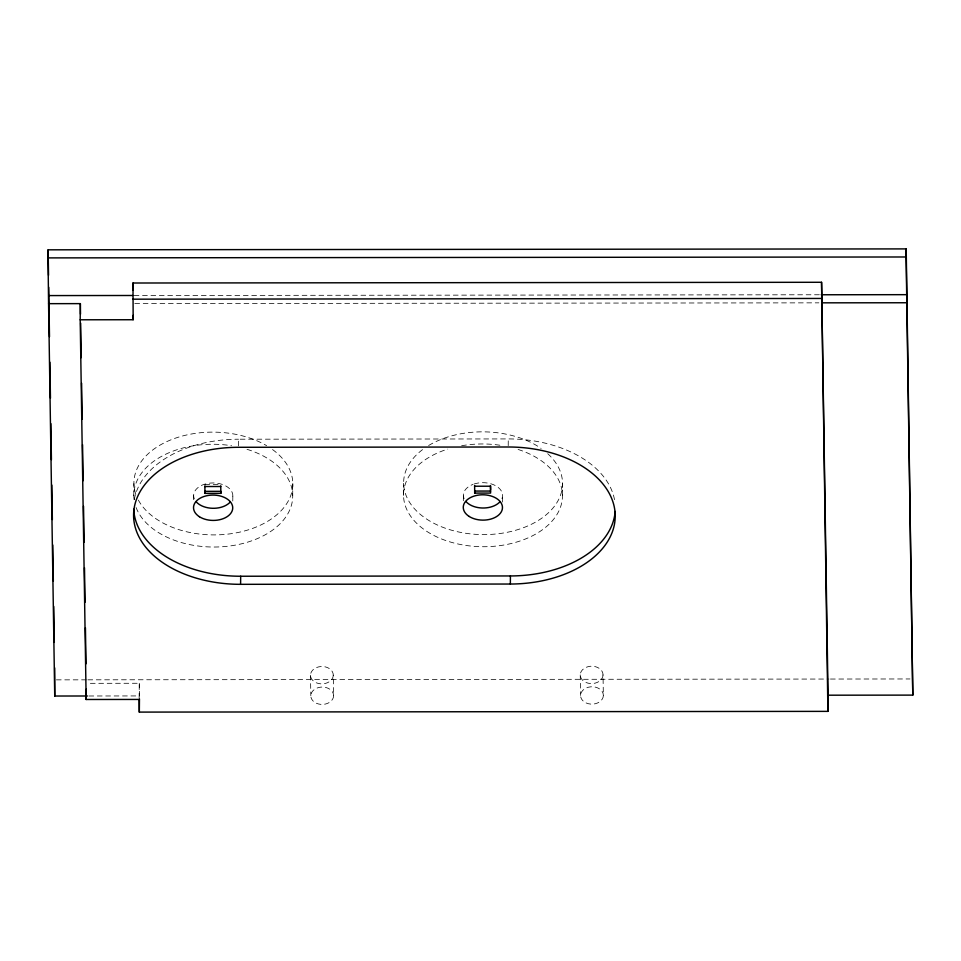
<?xml version="1.0" encoding="UTF-8"?>
<svg xmlns="http://www.w3.org/2000/svg" width="961" height="961" viewBox="0 0 961 961"><rect width="100%" height="100%" fill="white"/><g stroke="black" fill="none" stroke-linecap="round" stroke-linejoin="round"><path stroke-width="0.72" stroke-dasharray="4.8 3.6" d="M133.783 495.72L133.903 483.599M139.141 697.962L139.273 683.271L87.787 683.331M193.593 499.696L193.641 495.648M232.778 500.993L232.838 495.612M238.46 445.94L238.532 439.213L508.273 438.925A105.938 68.507 0.5 0 1 614.644 500.453M292.685 495.552L292.805 483.431M403.536 495.432L403.644 483.311M463.334 500.753L463.382 495.359M502.519 502.062L502.579 495.323M508.213 445.652L508.273 438.925M562.437 495.263L562.545 483.143M134.144 295.495L819.697 294.763M134.816 303.568L818.88 302.847M204.861 484.5L219.312 484.488M56.387 679.859L86.382 679.835M87.883 679.823L828.947 679.043M830.448 679.043L909.947 678.959M88.929 695.992L139.477 695.932L139.273 683.271M603.027 674.886A11.388 8.685 -0.9 0 1 585.874 682.43A11.388 8.685 -0.9 0 1 586.018 667.378A11.388 8.685 -0.9 0 1 603.027 674.886L603.352 695.44A11.388 8.685 -0.9 0 1 586.198 702.984A11.388 8.685 -0.9 0 1 586.342 687.932A11.388 8.685 -0.9 0 1 603.352 695.44M580.252 674.91L580.576 695.464M333.275 675.175A11.388 8.685 -0.9 0 1 316.121 682.718A11.388 8.685 -0.9 0 1 316.265 667.667A11.388 8.685 -0.9 0 1 333.275 675.175L333.599 695.728A11.388 8.685 -0.9 0 1 316.445 703.272A11.388 8.685 -0.9 0 1 316.589 688.22A11.388 8.685 -0.9 0 1 333.599 695.728M310.499 675.199L310.823 695.752M134.312 499.576A105.938 68.507 0.5 0 1 238.532 439.213M272.54 449.556A79.463 51.377 0.5 0 1 253.332 528.142A79.463 51.377 0.5 0 1 138.036 499.456M135.813 494.29A79.463 51.377 0.5 0 1 173.34 438.901A79.463 51.377 0.5 0 1 266.641 445.688M247.001 449.304A79.463 51.377 0.5 0 1 262.942 535.998A79.463 51.377 0.5 0 1 135.693 506.411M134.096 499.732A79.463 51.377 0.5 0 1 231.589 445.736M547.722 453.688A79.463 51.377 0.5 0 1 534.448 522.712A79.463 51.377 0.5 0 1 426.876 519.228A79.463 51.377 0.5 0 1 422.54 449.628M428.618 445.52A79.463 51.377 0.5 0 1 541.115 448.439M518.087 449.436A79.463 51.377 0.5 0 1 544.983 527.817A79.463 51.377 0.5 0 1 421.062 527.205A79.463 51.377 0.5 0 1 447.766 449.087M461.64 445.736A79.463 51.377 0.5 0 1 502.771 445.688M194.362 498.927A19.604 12.673 0.5 0 1 213.042 482.951A19.604 12.673 0.5 0 1 232.214 498.891M464.103 498.639A19.604 12.673 0.5 0 1 473.016 484.38M474.133 483.984A19.604 12.673 0.5 0 1 495.263 485.533A19.604 12.673 0.5 0 1 501.966 498.603"/><path stroke-width="1.44" d="M48.05 257.896L48.122 249.824L906.199 248.899L912.794 695.115L828.046 695.199L821.559 282.282L132.99 283.014L133.159 319.737L80.195 319.785L80.352 303.628L48.567 303.664L48.05 257.896L906.115 256.983L912.794 695.115M87.439 695.992L54.729 696.028L54.693 667.871M828.046 695.199L827.902 711.368L139.321 712.101L139.129 699.44L86.154 699.488L86.25 689.205M133.159 319.737L133.207 315.328M139.321 712.101L139.453 698.875M204.945 493.377L204.969 491.347L220.862 491.335L220.838 493.353L204.945 493.377L204.885 485.87M240.598 584.324A105.938 68.507 0.5 0 1 133.591 515.913A105.938 68.507 0.5 0 1 238.448 447.285L508.201 446.997A105.938 68.507 0.5 0 1 615.208 515.408A105.938 68.507 0.5 0 1 510.351 584.036L240.598 584.324L240.682 576.24A105.938 68.507 0.5 0 1 133.711 509.21M474.59 486.23L490.482 486.218L490.59 493.065L474.698 493.089L474.722 491.071L490.603 491.047M510.351 584.036L510.423 575.951A105.938 68.507 0.5 0 0 615.16 511.444M827.902 711.368L821.559 282.282M906.115 256.983L906.199 248.899M48.639 295.58L132.654 295.495M821.199 294.763L906.716 294.667M132.834 299.183L821.415 298.451M821.883 302.835L906.631 302.751M204.837 486.518L220.73 486.506M240.682 576.24L510.423 575.951M490.518 485.569L490.59 489.678M474.626 485.581L474.698 493.089M220.778 485.858L220.838 493.353M132.99 283.014L133.111 290.354M80.352 303.628L80.508 314.139M80.652 323.136L81.192 357.66M81.601 383.175L82.166 419.188M82.562 444.703L83.126 480.728M83.523 506.243L84.1 542.256M84.496 567.771L85.036 602.283M85.433 627.797L86.009 663.823M80.195 319.785L86.154 699.488M48.122 249.824L48.53 275.29M48.711 287.279L49.492 336.722M49.888 362.201L50.453 398.166M50.861 423.633L51.426 459.598M51.822 485.065L52.362 519.529M52.759 545.007L53.323 580.973M53.732 606.439L54.297 642.404M48.567 303.664L54.729 696.028M230.304 501.954A19.604 12.673 0.5 0 1 196.368 501.99M500.056 501.666A19.604 12.673 0.5 0 1 466.109 501.702M199.407 516.73A19.604 12.673 0.5 0 0 232.106 511.012A19.604 12.673 0.5 0 0 207.852 495.516A19.604 12.673 0.5 0 0 199.407 516.73M469.148 516.441A19.604 12.673 0.5 0 0 501.846 510.723A19.604 12.673 0.5 0 0 477.605 495.227A19.604 12.673 0.5 0 0 469.148 516.441"/></g></svg>
